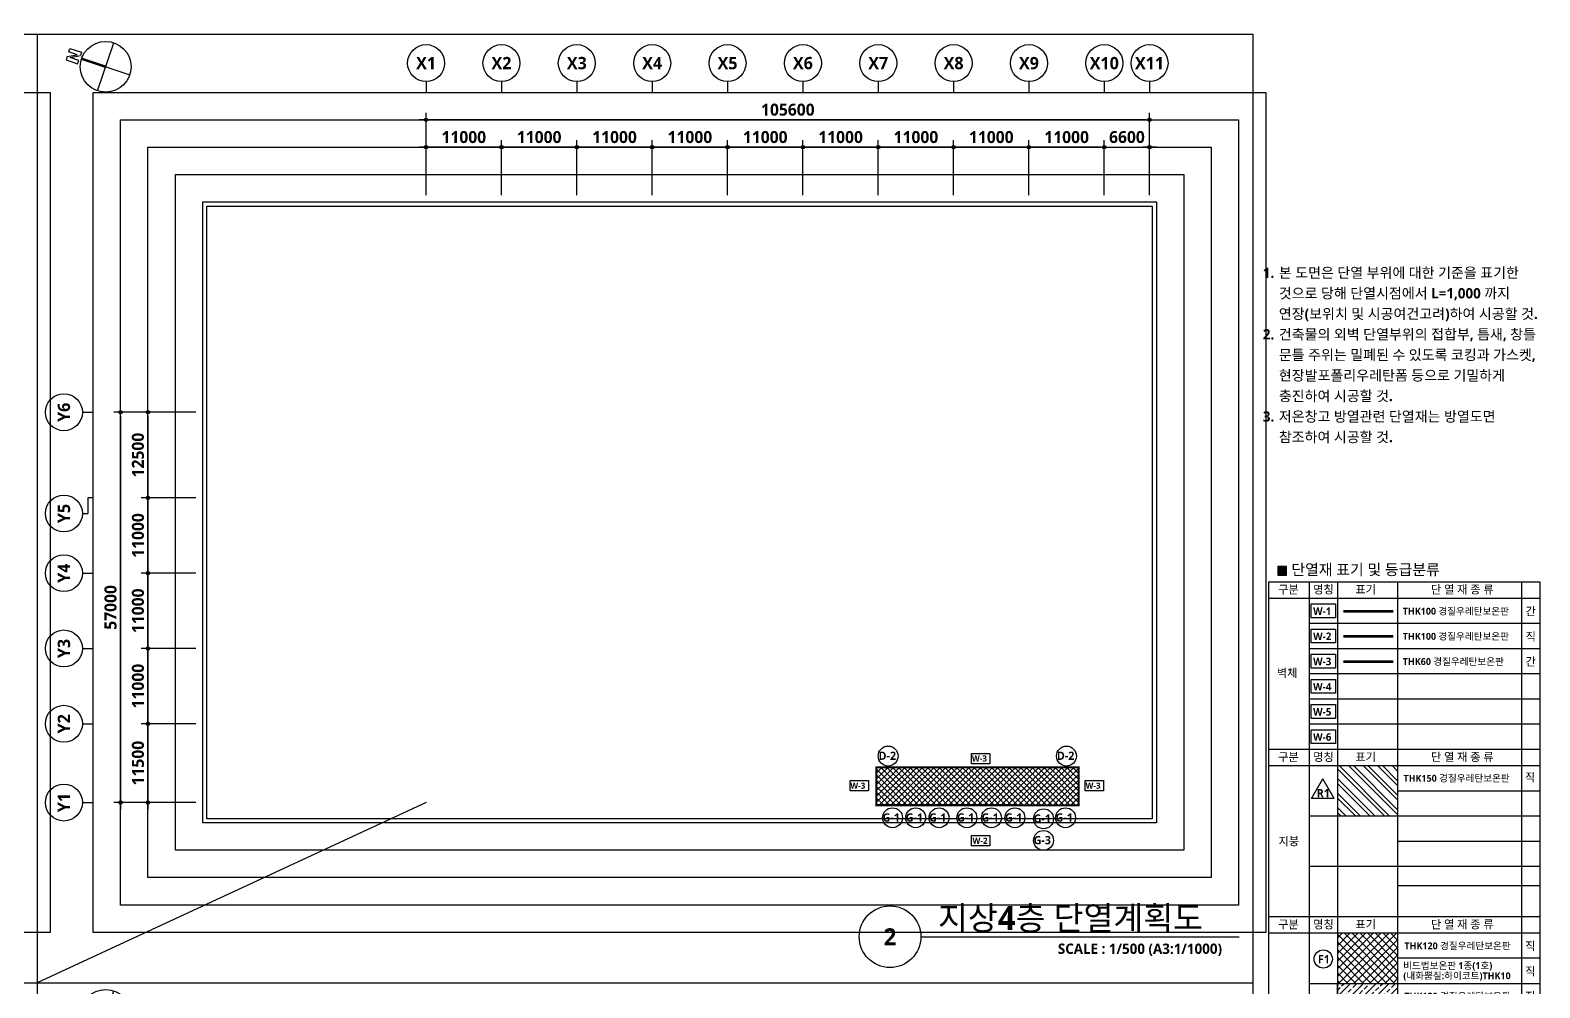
# Model space of a CAD drawing. Header units: millimetres. Extents: x 15454 to 832298, y 124519 to 402165.
# Drawn here: x 611935 to 832298, y 262288 to 402165 of the extents above; entities that cross this region are included whole.
import ezdxf
from ezdxf.enums import TextEntityAlignment as Align

# ---------------------------------------------------------------- set-up
doc = ezdxf.new("R2010")
doc.units = ezdxf.units.MM
doc.header["$LTSCALE"] = 300
doc.header["$MEASUREMENT"] = 0
doc.header["$PDSIZE"] = -5
doc.linetypes.add('HID', pattern=[0.5, 0.25, -0.25])
doc.linetypes.add('지상4층 SITE$0$AZ081', pattern=[3, 2, -1])
doc.layers.get('0').update_dxf_attribs({"linetype": 'CONTINUOUS'})
doc.layers.get('Defpoints').update_dxf_attribs({"color": 161, "linetype": 'CONTINUOUS'})
for name, color, linetype in [('A-ANNO-GRA1', 7, 'CONTINUOUS'), ('A-ANNO-NORT', 7, 'CONTINUOUS'), ('A-ANNO-TEXT1', 7, 'CONTINUOUS'), ('A-ANNO-TEXT2', 3, 'CONTINUOUS'), ('A-ANNO-TITL', 7, 'CONTINUOUS'), ('A-ST-AXIS-BUB', 7, 'CONTINUOUS'), ('A-ST-AXIS-DIM', 7, 'CONTINUOUS'), ('A-TEXT1', 2, 'CONTINUOUS'), ('A-TEXT2', 3, 'CONTINUOUS'), ('AA-XXXX-TXT1', 2, 'CONTINUOUS'), ('BOX', 7, 'CONTINUOUS'), ('COL', 2, 'CONTINUOUS'), ('COR', 4, 'CONTINUOUS'), ('FIN', 5, 'CONTINUOUS'), ('text', 3, 'CONTINUOUS'), ('w-1', 4, 'CONTINUOUS'), ('w-2', 1, 'CONTINUOUS'), ('w-3', 5, 'CONTINUOUS'), ('X-SEC-종$0$A-ST-AXIS-BUB', 7, 'CONTINUOUS')]:
    doc.layers.add(name, color=color, linetype=linetype)
for name, color, linetype, plot in [('Defpoint', 161, 'CONTINUOUS', False), ('G(그리드1)', 185, 'CONTINUOUS', False), ('G(그리드2)', 235, 'CONTINUOUS', False)]:
    doc.layers.add(name, color=color, linetype=linetype, plot=plot)
doc.styles.add('SH_대대리576', font='')
doc.styles.add('SH_진천_나눔', font='')
doc.styles.add('맑은고딕', font='NanumGothicBold.ttf')
doc.styles.add('송현플러스-돋움체', font='NanumGothicBold.ttf')
doc.styles.get('SH_대대리576').set_extended_font_data('NanumGothic', bold=True)
doc.styles.get('SH_진천_나눔').set_extended_font_data('NanumGothic', bold=True)
doc.dimstyles.new('SHP 500', dxfattribs={"dimscale": 500, "dimtxt": 3.5, "dimasz": 1, "dimexe": 2, "dimexo": 2, "dimgap": 1, "dimtad": 1, "dimdec": 0, "dimzin": 0, "dimdsep": 46, "dimtxsty": 'SH_진천_나눔', "dimblk": 'DIMDOT', "dimcen": 0.09, "dimclrd": 256, "dimclre": 256, "dimclrt": 3, "dimadec": 0, "dimazin": 1, "dimtfac": 1, "dimtdec": 0, "dimtix": 1, "dimtmove": 2, "dimatfit": 0, "dimldrblk": 'DIMDOT', "dimfxl": 1, "dimtolj": 1, "dimtzin": 0, "dimlwd": -1, "dimlwe": -1, "dimarcsym": 0})

# ---------------------------------------------------------------- blocks, each defined once
blk = doc.blocks.new('DIMDOT')
at = {"color": 0}
blk.add_line((-2, 0), (2, 0), dxfattribs=at)
for radius in [0.5, 0.25]:
    blk.add_circle((0, 0), radius, dxfattribs=at)
blk = doc.blocks.new('*D6825')
at = {"layer": 'A-ST-AXIS-DIM'}
for p, q in [((636129, 346353), (624129, 346353)), ((625129, 345853), (625129, 289853)), ((636129, 289353), (624129, 289353))]:
    blk.add_line(p, q, dxfattribs=at)
at = {"layer": 'Defpoints', "color": 0}
for p in [(637129, 346353), (625129, 289353), (637129, 289353)]:
    blk.add_point(p, dxfattribs=at)
at = {"layer": 'A-ST-AXIS-DIM', "linetype": 'ByBlock', "xscale": 500, "yscale": 500, "zscale": 500}
for p, rotation in [((625129, 346353), 90), ((625129, 289353), 270)]:
    blk.add_blockref('DIMDOT', p, dxfattribs=dict(at, rotation=rotation))
at = {"layer": 'A-ST-AXIS-DIM', "color": 3, "insert": (623667, 317853), "char_height": 1750, "attachment_point": 5, "rotation": 90, "style": 'SH_진천_나눔'}
blk.add_mtext('\\A1;57000', dxfattribs=at)
blk = doc.blocks.new('*D6826')
at = {"layer": 'A-ST-AXIS-DIM'}
for p, q in [((636129, 300853), (628129, 300853)), ((629129, 300353), (629129, 289853)), ((636129, 289353), (628129, 289353))]:
    blk.add_line(p, q, dxfattribs=at)
at = {"layer": 'Defpoints', "color": 0}
for p in [(637129, 300853), (629129, 289353), (637129, 289353)]:
    blk.add_point(p, dxfattribs=at)
at = {"layer": 'A-ST-AXIS-DIM', "linetype": 'ByBlock', "xscale": 500, "yscale": 500, "zscale": 500}
for p, rotation in [((629129, 300853), 90), ((629129, 289353), 270)]:
    blk.add_blockref('DIMDOT', p, dxfattribs=dict(at, rotation=rotation))
at = {"layer": 'A-ST-AXIS-DIM', "color": 3, "insert": (627667, 295103), "char_height": 1750, "attachment_point": 5, "rotation": 90, "style": 'SH_진천_나눔'}
blk.add_mtext('\\A1;11500', dxfattribs=at)
blk = doc.blocks.new('*D6827')
at = {"layer": 'A-ST-AXIS-DIM'}
for p, q in [((636129, 311853), (628129, 311853)), ((629129, 311353), (629129, 301353)), ((636129, 300853), (628129, 300853))]:
    blk.add_line(p, q, dxfattribs=at)
at = {"layer": 'Defpoints', "color": 0}
for p in [(637129, 311853), (629129, 300853), (637129, 300853)]:
    blk.add_point(p, dxfattribs=at)
at = {"layer": 'A-ST-AXIS-DIM', "linetype": 'ByBlock', "xscale": 500, "yscale": 500, "zscale": 500}
for p, rotation in [((629129, 311853), 90), ((629129, 300853), 270)]:
    blk.add_blockref('DIMDOT', p, dxfattribs=dict(at, rotation=rotation))
at = {"layer": 'A-ST-AXIS-DIM', "color": 3, "insert": (627669, 306353), "char_height": 1750, "attachment_point": 5, "rotation": 90, "style": 'SH_진천_나눔'}
blk.add_mtext('\\A1;11000', dxfattribs=at)
blk = doc.blocks.new('*D6828')
at = {"layer": 'A-ST-AXIS-DIM'}
for p, q in [((636129, 322853), (628129, 322853)), ((629129, 322353), (629129, 312353)), ((636129, 311853), (628129, 311853))]:
    blk.add_line(p, q, dxfattribs=at)
at = {"layer": 'Defpoints', "color": 0}
for p in [(637129, 322853), (629129, 311853), (637129, 311853)]:
    blk.add_point(p, dxfattribs=at)
at = {"layer": 'A-ST-AXIS-DIM', "linetype": 'ByBlock', "xscale": 500, "yscale": 500, "zscale": 500}
for p, rotation in [((629129, 322853), 90), ((629129, 311853), 270)]:
    blk.add_blockref('DIMDOT', p, dxfattribs=dict(at, rotation=rotation))
at = {"layer": 'A-ST-AXIS-DIM', "color": 3, "insert": (627669, 317353), "char_height": 1750, "attachment_point": 5, "rotation": 90, "style": 'SH_진천_나눔'}
blk.add_mtext('\\A1;11000', dxfattribs=at)
blk = doc.blocks.new('*D6829')
at = {"layer": 'A-ST-AXIS-DIM'}
for p, q in [((636129, 333853), (628129, 333853)), ((629129, 333353), (629129, 323353)), ((636129, 322853), (628129, 322853))]:
    blk.add_line(p, q, dxfattribs=at)
at = {"layer": 'Defpoints', "color": 0}
for p in [(637129, 333853), (629129, 322853), (637129, 322853)]:
    blk.add_point(p, dxfattribs=at)
at = {"layer": 'A-ST-AXIS-DIM', "linetype": 'ByBlock', "xscale": 500, "yscale": 500, "zscale": 500}
for p, rotation in [((629129, 333853), 90), ((629129, 322853), 270)]:
    blk.add_blockref('DIMDOT', p, dxfattribs=dict(at, rotation=rotation))
at = {"layer": 'A-ST-AXIS-DIM', "color": 3, "insert": (627669, 328353), "char_height": 1750, "attachment_point": 5, "rotation": 90, "style": 'SH_진천_나눔'}
blk.add_mtext('\\A1;11000', dxfattribs=at)
blk = doc.blocks.new('*D6830')
at = {"layer": 'A-ST-AXIS-DIM'}
for p, q in [((636129, 346353), (628129, 346353)), ((629129, 345853), (629129, 334353)), ((636129, 333853), (628129, 333853))]:
    blk.add_line(p, q, dxfattribs=at)
at = {"layer": 'Defpoints', "color": 0}
for p in [(637129, 346353), (629129, 333853), (637129, 333853)]:
    blk.add_point(p, dxfattribs=at)
at = {"layer": 'A-ST-AXIS-DIM', "linetype": 'ByBlock', "xscale": 500, "yscale": 500, "zscale": 500}
for p, rotation in [((629129, 346353), 90), ((629129, 333853), 270)]:
    blk.add_blockref('DIMDOT', p, dxfattribs=dict(at, rotation=rotation))
at = {"layer": 'A-ST-AXIS-DIM', "color": 3, "insert": (627665, 340103), "char_height": 1750, "attachment_point": 5, "rotation": 90, "style": 'SH_진천_나눔'}
blk.add_mtext('\\A1;12500', dxfattribs=at)
blk = doc.blocks.new('*D6831')
at = {"layer": 'A-ST-AXIS-DIM'}
for p, q in [((669729, 378081), (669729, 390081)), ((775329, 378081), (775329, 390081)), ((774829, 389081), (670229, 389081))]:
    blk.add_line(p, q, dxfattribs=at)
at = {"layer": 'Defpoints', "color": 0}
for p in [(669729, 389081), (669729, 377081), (775329, 377081)]:
    blk.add_point(p, dxfattribs=at)
at = {"layer": 'A-ST-AXIS-DIM', "linetype": 'ByBlock', "xscale": 500, "yscale": 500, "zscale": 500, "rotation": 180}
blk.add_blockref('DIMDOT', (669729, 389081), dxfattribs=at)
at = {"layer": 'A-ST-AXIS-DIM', "linetype": 'ByBlock', "xscale": 500, "yscale": 500, "zscale": 500}
blk.add_blockref('DIMDOT', (775329, 389081), dxfattribs=at)
at = {"layer": 'A-ST-AXIS-DIM', "color": 3, "insert": (722529, 390547), "char_height": 1750, "attachment_point": 5, "style": 'SH_진천_나눔'}
blk.add_mtext('\\A1;105600', dxfattribs=at)
blk = doc.blocks.new('*D6832')
at = {"layer": 'A-ST-AXIS-DIM'}
for p, q in [((669729, 378081), (669729, 386081)), ((680729, 378081), (680729, 386081)), ((680229, 385081), (670229, 385081))]:
    blk.add_line(p, q, dxfattribs=at)
at = {"layer": 'Defpoints', "color": 0}
for p in [(669729, 385081), (669729, 377081), (680729, 377081)]:
    blk.add_point(p, dxfattribs=at)
at = {"layer": 'A-ST-AXIS-DIM', "linetype": 'ByBlock', "xscale": 500, "yscale": 500, "zscale": 500, "rotation": 180}
blk.add_blockref('DIMDOT', (669729, 385081), dxfattribs=at)
at = {"layer": 'A-ST-AXIS-DIM', "linetype": 'ByBlock', "xscale": 500, "yscale": 500, "zscale": 500}
blk.add_blockref('DIMDOT', (680729, 385081), dxfattribs=at)
at = {"layer": 'A-ST-AXIS-DIM', "color": 3, "insert": (675229, 386541), "char_height": 1750, "attachment_point": 5, "style": 'SH_진천_나눔'}
blk.add_mtext('\\A1;11000', dxfattribs=at)
blk = doc.blocks.new('*D6833')
at = {"layer": 'A-ST-AXIS-DIM'}
for p, q in [((680729, 378081), (680729, 386081)), ((691729, 378081), (691729, 386081)), ((691229, 385081), (681229, 385081))]:
    blk.add_line(p, q, dxfattribs=at)
at = {"layer": 'Defpoints', "color": 0}
for p in [(680729, 385081), (680729, 377081), (691729, 377081)]:
    blk.add_point(p, dxfattribs=at)
at = {"layer": 'A-ST-AXIS-DIM', "linetype": 'ByBlock', "xscale": 500, "yscale": 500, "zscale": 500, "rotation": 180}
blk.add_blockref('DIMDOT', (680729, 385081), dxfattribs=at)
at = {"layer": 'A-ST-AXIS-DIM', "linetype": 'ByBlock', "xscale": 500, "yscale": 500, "zscale": 500}
blk.add_blockref('DIMDOT', (691729, 385081), dxfattribs=at)
at = {"layer": 'A-ST-AXIS-DIM', "color": 3, "insert": (686229, 386541), "char_height": 1750, "attachment_point": 5, "style": 'SH_진천_나눔'}
blk.add_mtext('\\A1;11000', dxfattribs=at)
blk = doc.blocks.new('*D6834')
at = {"layer": 'A-ST-AXIS-DIM'}
for p, q in [((691729, 378081), (691729, 386081)), ((702729, 378081), (702729, 386081)), ((702229, 385081), (692229, 385081))]:
    blk.add_line(p, q, dxfattribs=at)
at = {"layer": 'Defpoints', "color": 0}
for p in [(691729, 385081), (691729, 377081), (702729, 377081)]:
    blk.add_point(p, dxfattribs=at)
at = {"layer": 'A-ST-AXIS-DIM', "linetype": 'ByBlock', "xscale": 500, "yscale": 500, "zscale": 500, "rotation": 180}
blk.add_blockref('DIMDOT', (691729, 385081), dxfattribs=at)
at = {"layer": 'A-ST-AXIS-DIM', "linetype": 'ByBlock', "xscale": 500, "yscale": 500, "zscale": 500}
blk.add_blockref('DIMDOT', (702729, 385081), dxfattribs=at)
at = {"layer": 'A-ST-AXIS-DIM', "color": 3, "insert": (697229, 386541), "char_height": 1750, "attachment_point": 5, "style": 'SH_진천_나눔'}
blk.add_mtext('\\A1;11000', dxfattribs=at)
blk = doc.blocks.new('*D6835')
at = {"layer": 'A-ST-AXIS-DIM'}
for p, q in [((702729, 378081), (702729, 386081)), ((713729, 378081), (713729, 386081)), ((713229, 385081), (703229, 385081))]:
    blk.add_line(p, q, dxfattribs=at)
at = {"layer": 'Defpoints', "color": 0}
for p in [(702729, 385081), (702729, 377081), (713729, 377081)]:
    blk.add_point(p, dxfattribs=at)
at = {"layer": 'A-ST-AXIS-DIM', "linetype": 'ByBlock', "xscale": 500, "yscale": 500, "zscale": 500, "rotation": 180}
blk.add_blockref('DIMDOT', (702729, 385081), dxfattribs=at)
at = {"layer": 'A-ST-AXIS-DIM', "linetype": 'ByBlock', "xscale": 500, "yscale": 500, "zscale": 500}
blk.add_blockref('DIMDOT', (713729, 385081), dxfattribs=at)
at = {"layer": 'A-ST-AXIS-DIM', "color": 3, "insert": (708229, 386541), "char_height": 1750, "attachment_point": 5, "style": 'SH_진천_나눔'}
blk.add_mtext('\\A1;11000', dxfattribs=at)
blk = doc.blocks.new('*D6836')
at = {"layer": 'A-ST-AXIS-DIM'}
for p, q in [((713729, 378081), (713729, 386081)), ((724729, 378081), (724729, 386081)), ((724229, 385081), (714229, 385081))]:
    blk.add_line(p, q, dxfattribs=at)
at = {"layer": 'Defpoints', "color": 0}
for p in [(713729, 385081), (713729, 377081), (724729, 377081)]:
    blk.add_point(p, dxfattribs=at)
at = {"layer": 'A-ST-AXIS-DIM', "linetype": 'ByBlock', "xscale": 500, "yscale": 500, "zscale": 500, "rotation": 180}
blk.add_blockref('DIMDOT', (713729, 385081), dxfattribs=at)
at = {"layer": 'A-ST-AXIS-DIM', "linetype": 'ByBlock', "xscale": 500, "yscale": 500, "zscale": 500}
blk.add_blockref('DIMDOT', (724729, 385081), dxfattribs=at)
at = {"layer": 'A-ST-AXIS-DIM', "color": 3, "insert": (719229, 386541), "char_height": 1750, "attachment_point": 5, "style": 'SH_진천_나눔'}
blk.add_mtext('\\A1;11000', dxfattribs=at)
blk = doc.blocks.new('*D6837')
at = {"layer": 'A-ST-AXIS-DIM'}
for p, q in [((724729, 378081), (724729, 386081)), ((735729, 378081), (735729, 386081)), ((735229, 385081), (725229, 385081))]:
    blk.add_line(p, q, dxfattribs=at)
at = {"layer": 'Defpoints', "color": 0}
for p in [(724729, 385081), (724729, 377081), (735729, 377081)]:
    blk.add_point(p, dxfattribs=at)
at = {"layer": 'A-ST-AXIS-DIM', "linetype": 'ByBlock', "xscale": 500, "yscale": 500, "zscale": 500, "rotation": 180}
blk.add_blockref('DIMDOT', (724729, 385081), dxfattribs=at)
at = {"layer": 'A-ST-AXIS-DIM', "linetype": 'ByBlock', "xscale": 500, "yscale": 500, "zscale": 500}
blk.add_blockref('DIMDOT', (735729, 385081), dxfattribs=at)
at = {"layer": 'A-ST-AXIS-DIM', "color": 3, "insert": (730229, 386541), "char_height": 1750, "attachment_point": 5, "style": 'SH_진천_나눔'}
blk.add_mtext('\\A1;11000', dxfattribs=at)
blk = doc.blocks.new('*D6838')
at = {"layer": 'A-ST-AXIS-DIM'}
for p, q in [((735729, 378081), (735729, 386081)), ((746729, 378081), (746729, 386081)), ((746229, 385081), (736229, 385081))]:
    blk.add_line(p, q, dxfattribs=at)
at = {"layer": 'Defpoints', "color": 0}
for p in [(735729, 385081), (735729, 377081), (746729, 377081)]:
    blk.add_point(p, dxfattribs=at)
at = {"layer": 'A-ST-AXIS-DIM', "linetype": 'ByBlock', "xscale": 500, "yscale": 500, "zscale": 500, "rotation": 180}
blk.add_blockref('DIMDOT', (735729, 385081), dxfattribs=at)
at = {"layer": 'A-ST-AXIS-DIM', "linetype": 'ByBlock', "xscale": 500, "yscale": 500, "zscale": 500}
blk.add_blockref('DIMDOT', (746729, 385081), dxfattribs=at)
at = {"layer": 'A-ST-AXIS-DIM', "color": 3, "insert": (741229, 386541), "char_height": 1750, "attachment_point": 5, "style": 'SH_진천_나눔'}
blk.add_mtext('\\A1;11000', dxfattribs=at)
blk = doc.blocks.new('*D6839')
at = {"layer": 'A-ST-AXIS-DIM'}
for p, q in [((746729, 378081), (746729, 386081)), ((757729, 378081), (757729, 386081)), ((757229, 385081), (747229, 385081))]:
    blk.add_line(p, q, dxfattribs=at)
at = {"layer": 'Defpoints', "color": 0}
for p in [(746729, 385081), (746729, 377081), (757729, 377081)]:
    blk.add_point(p, dxfattribs=at)
at = {"layer": 'A-ST-AXIS-DIM', "linetype": 'ByBlock', "xscale": 500, "yscale": 500, "zscale": 500, "rotation": 180}
blk.add_blockref('DIMDOT', (746729, 385081), dxfattribs=at)
at = {"layer": 'A-ST-AXIS-DIM', "linetype": 'ByBlock', "xscale": 500, "yscale": 500, "zscale": 500}
blk.add_blockref('DIMDOT', (757729, 385081), dxfattribs=at)
at = {"layer": 'A-ST-AXIS-DIM', "color": 3, "insert": (752229, 386541), "char_height": 1750, "attachment_point": 5, "style": 'SH_진천_나눔'}
blk.add_mtext('\\A1;11000', dxfattribs=at)
blk = doc.blocks.new('*D6840')
at = {"layer": 'A-ST-AXIS-DIM'}
for p, q in [((757729, 378081), (757729, 386081)), ((768729, 378081), (768729, 386081)), ((768229, 385081), (758229, 385081))]:
    blk.add_line(p, q, dxfattribs=at)
at = {"layer": 'Defpoints', "color": 0}
for p in [(757729, 385081), (757729, 377081), (768729, 377081)]:
    blk.add_point(p, dxfattribs=at)
at = {"layer": 'A-ST-AXIS-DIM', "linetype": 'ByBlock', "xscale": 500, "yscale": 500, "zscale": 500, "rotation": 180}
blk.add_blockref('DIMDOT', (757729, 385081), dxfattribs=at)
at = {"layer": 'A-ST-AXIS-DIM', "linetype": 'ByBlock', "xscale": 500, "yscale": 500, "zscale": 500}
blk.add_blockref('DIMDOT', (768729, 385081), dxfattribs=at)
at = {"layer": 'A-ST-AXIS-DIM', "color": 3, "insert": (763229, 386541), "char_height": 1750, "attachment_point": 5, "style": 'SH_진천_나눔'}
blk.add_mtext('\\A1;11000', dxfattribs=at)
blk = doc.blocks.new('A-ST-AXIS-BUB-1')
at = {"layer": 'A-ST-AXIS-BUB'}
blk.add_line((0, 350), (0, 0), dxfattribs=at)
blk.add_circle((0, 950), 600, dxfattribs=at)
blk = doc.blocks.new('A-ST-AXIS-BUB-2')
at = {"layer": 'X-SEC-종$0$A-ST-AXIS-BUB'}
blk.add_line((1800, 1050, -103000), (1800, 525, -103000), dxfattribs=at)
at = {"layer": 'X-SEC-종$0$A-ST-AXIS-BUB', "elevation": -103000}
blk.add_lwpolyline([(3323, 0), (3323, 525), (1800, 525)], dxfattribs=at)
at = {"layer": 'X-SEC-종$0$A-ST-AXIS-BUB'}
blk.add_circle((1800, 2850, -103000), 1800, dxfattribs=at)
blk = doc.blocks.new('*D6867')
at = {"layer": 'A-ST-AXIS-DIM'}
for p, q in [((768729, 378081), (768729, 386081)), ((775329, 378081), (775329, 386081)), ((768229, 385081), (767729, 385081)), ((768729, 385081), (775329, 385081)), ((775829, 385081), (776329, 385081))]:
    blk.add_line(p, q, dxfattribs=at)
at = {"layer": 'Defpoints', "color": 0}
for p in [(775329, 385081), (768729, 377081), (775329, 377081)]:
    blk.add_point(p, dxfattribs=at)
at = {"layer": 'A-ST-AXIS-DIM', "linetype": 'ByBlock', "xscale": 500, "yscale": 500, "zscale": 500}
blk.add_blockref('DIMDOT', (768729, 385081), dxfattribs=at)
at = {"layer": 'A-ST-AXIS-DIM', "linetype": 'ByBlock', "xscale": 500, "yscale": 500, "zscale": 500, "rotation": 180}
blk.add_blockref('DIMDOT', (775329, 385081), dxfattribs=at)
at = {"layer": 'A-ST-AXIS-DIM', "color": 3, "insert": (772029, 386547), "char_height": 1750, "attachment_point": 5, "style": 'SH_진천_나눔'}
blk.add_mtext('\\A1;6600', dxfattribs=at)
blk = doc.blocks.new('dr-sy-018-D-M')
at = {"layer": 'A-ANNO-NORT'}
for p, q in [((-1, 16.4), (-2.5, 16.4)), ((-2.5, 16.4), (-2.5, 11.4)), ((-1, 16.4), (1, 12.8)), ((-1, 15.09), (1.05, 11.4)), ((-1, 11.4), (-1, 15.09)), ((1, 12.8), (1, 16.4)), ((1, 16.4), (2.5, 16.4)), ((2.5, 16.4), (2.5, 11.4)), ((-2.5, 11.4), (-1, 11.4)), ((2.5, 11.4), (1.05, 11.4)), ((-10.5, 0), (10.5, 0)), ((0, 0), (0, -10.5))]:
    blk.add_line(p, q, dxfattribs=at)
at = {"layer": 'A-ANNO-NORT', "const_width": 1}
blk.add_lwpolyline([(0, 10.5), (0, 0)], dxfattribs=at)
at = {"layer": 'A-ANNO-NORT'}
blk.add_circle((0, 0), 10.5, dxfattribs=at)
blk = doc.blocks.new('*U4373')
at = {"layer": 'A-ANNO-TITL'}
blk.add_line((0, 0), (4647, 0), dxfattribs=at)
blk.add_circle((-450, 0), 450, dxfattribs=at)
at = {"layer": 'AA-XXXX-TXT1', "style": 'SH_진천_나눔'}
blk.add_attdef('DWG.TITLE', (250, 100), '', height=350, dxfattribs=at)
at = {"layer": 'AA-XXXX-TXT1', "color": 7, "style": 'SH_진천_나눔'}
blk.add_attdef('NO1', text='', height=300, dxfattribs=at).set_placement((-450, 0), align=Align.MIDDLE)
at = {"layer": 'AA-XXXX-TXT1', "style": 'SH_진천_나눔'}
blk.add_attdef('SCALE', text='', height=150, dxfattribs=at).set_placement((4397, -100), align=Align.TOP_RIGHT)
blk = doc.blocks.new('지상4층 단열')
at = {"layer": 'FIN', "true_color": 0x1414ff}
h = blk.add_hatch(dxfattribs=at)
h.set_pattern_fill('ANSI37', color=5, scale=4800)
h.set_pattern_definition([(45, (-1157297.6, 327047.9), (-424.26407, 424.26407), []), (135, (-1157297.6, 327047.9), (-424.26407, -424.26407), [])])
h.paths.add_polyline_path([(120216, 5114), (149741, 5114), (149766, 5114), (149766, 10664), (148116, 10664), (148116, 10664), (120216, 10664)])
at = {"layer": 'COL'}
for centre in [(121960, 12300, -206000), (147990, 12300, -206000), (122599, 3291, -103000), (125978, 3291, -103000), (129389, 3291, -103000), (133452, 3291, -103000), (137041, 3291, -103000), (140462, 3291, -103000), (144645, 3135, -103000), (147852, 3291, -103000), (144645, -21, -103000)]:
    blk.add_circle(centre, 1452, dxfattribs=at)
at = {"layer": 'text', "elevation": -103000}
for points in [[(134145, 12695), (136821, 12695), (136821, 11184), (134145, 11184)], [(116411, 8725), (119087, 8725), (119087, 7213), (116411, 7213)], [(150721, 8725), (153397, 8725), (153397, 7213), (150721, 7213)], [(134145, 677), (136821, 677), (136821, -834), (134145, -834)]]:
    blk.add_lwpolyline(points, close=True, dxfattribs=at)
at = {"layer": 'w-2', "linetype": 'HID', "const_width": 300}
blk.add_lwpolyline([(120216, 5114), (149741, 5114), (149766, 5114), (149766, 10664), (148116, 10664), (148116, 10664), (120216, 10664)], close=True, dxfattribs=at)
at = {"layer": 'w-3', "linetype": '지상4층 SITE$0$AZ081', "const_width": 300}
blk.add_lwpolyline([(120241, 5142), (149766, 5117)], dxfattribs=at)
at = {"layer": 'A-ANNO-TEXT2', "style": '송현플러스-돋움체'}
for s, p in [('D-2', (120563, 11743, -206000)), ('D-2', (146593, 11743, -206000)), ('G-1', (121149, 2733, -103000)), ('G-1', (124528, 2733, -103000)), ('G-1', (127939, 2733, -103000)), ('G-1', (132002, 2733, -103000)), ('G-1', (135591, 2733, -103000)), ('G-1', (139012, 2733, -103000)), ('G-1', (143195, 2577, -103000)), ('G-1', (146402, 2733, -103000)), ('G-3', (143195, -578, -103000))]:
    blk.add_text(s, height=1200, dxfattribs=at).set_placement(p)
at = {"layer": 'A-TEXT1', "style": '맑은고딕'}
for s, p in [('W-3', (134192, 11493, -103000)), ('W-3', (116442, 7522, -103000)), ('W-3', (150785, 7522, -103000)), ('W-2', (134283, -525, -103000))]:
    blk.add_text(s, height=900, dxfattribs=at).set_placement(p)
blk = doc.blocks.new('벽체 단열재표기')
at = {"layer": 'BOX'}
h = blk.add_hatch(color=4, dxfattribs=at)
h.dxf.hatch_style = 1
h.paths.add_polyline_path([(1337, 25398), (2615, 25398), (2615, 26675), (1337, 26675)])
at = {"layer": 'BOX', "color": 4}
for p, q in [((0, 24457), (0, 0)), ((0, 24457), (39595, 24457)), ((5920, 24457), (5920, 0)), ((10056, 24457), (10056, 14706)), ((18846, 24457), (18846, 0)), ((36933, 24457), (36933, 0)), ((39595, 24457), (39595, 0)), ((39595, 24457), (39595, 0)), ((39595, 24457), (39595, 0)), ((0, 22060), (39595, 22060)), ((5920, 14706), (39595, 14706)), ((5920, 14706), (39595, 14706)), ((10056, 14706), (10056, 0)), ((5920, 7353), (39595, 7353)), ((18846, 7353), (18846, 0)), ((0, 0), (39595, 0))]:
    blk.add_line(p, q, dxfattribs=at)
at = {"layer": 'BOX'}
for p, q in [((5920, 18383), (39595, 18383)), ((5920, 11030), (39595, 11030)), ((5920, 3677), (39595, 3677))]:
    blk.add_line(p, q, dxfattribs=at)
at = {"layer": 'BOX', "color": 4}
blk.add_lwpolyline([(1337, 25398), (2615, 25398), (2615, 26675), (1337, 26675)], close=True, dxfattribs=at)
at = {"layer": 'text'}
for points in [[(6196, 21205), (9757, 21205), (9757, 19192), (6196, 19192)], [(6196, 17528), (9757, 17528), (9757, 15516), (6196, 15516)], [(6196, 13852), (9757, 13852), (9757, 11839), (6196, 11839)], [(6196, 10175), (9757, 10175), (9757, 8163), (6196, 8163)], [(6196, 6498), (9757, 6498), (9757, 4486), (6196, 4486)], [(6196, 2822), (9757, 2822), (9757, 809), (6196, 809)]]:
    blk.add_lwpolyline(points, close=True, dxfattribs=at)
at = {"layer": 'w-1', "const_width": 399}
blk.add_lwpolyline([(18194, 20133), (10907, 20133)], dxfattribs=at)
at = {"layer": 'w-2', "linetype": '지상4층 SITE$0$AZ081', "const_width": 399}
blk.add_lwpolyline([(18194, 12780), (10907, 12780)], dxfattribs=at)
at = {"layer": 'w-3', "linetype": '지상4층 SITE$0$AZ081', "const_width": 399}
blk.add_lwpolyline([(18194, 16457), (10907, 16457)], dxfattribs=at)
at = {"layer": 'A-TEXT1', "color": 3, "style": '맑은고딕'}
for s, p in [('구분', (2904, 23313)), ('명칭', (8016, 23313)), ('표기', (14172, 23313)), ('단 열 재 종 류', (28279, 23313))]:
    blk.add_text(s, height=1197.9, dxfattribs=at).set_placement(p, align=Align.MIDDLE_CENTER)
at = {"layer": 'A-TEXT1', "style": '맑은고딕'}
for s, p in [('W-1', (6506, 19604)), ('W-2', (6506, 15928)), ('W-3', (6506, 12251)), ('W-4', (6506, 8575)), ('W-5', (6506, 4898)), ('W-6', (6506, 1221))]:
    blk.add_text(s, height=1100, dxfattribs=at).set_placement(p)
at = {"layer": 'A-TEXT1', "color": 3, "style": '맑은고딕'}
for s, height, p in [('THK100 경질우레탄보온판', 1000, (19598, 19647)), ('간', 1198, (37518, 19524)), ('THK100 경질우레탄보온판', 1000, (19598, 15971)), ('직', 1198, (37518, 15847)), ('THK60 경질우레탄보온판', 1000, (19598, 12294)), ('간', 1198, (37518, 12171))]:
    blk.add_text(s, height=height, dxfattribs=at).set_placement(p)
blk.add_text('벽체', height=1197.9, dxfattribs=at).set_placement((1207, 11129), align=Align.MIDDLE_LEFT)
at = {"layer": 'A-TEXT2', "style": '맑은고딕'}
blk.add_text('단열재 표기 및 등급분류', height=1597.2, dxfattribs=at).set_placement((3331, 26224), align=Align.MIDDLE_LEFT)
blk = doc.blocks.new('지붕 단열재 표기')
at = {"true_color": 0xffab8f}
h = blk.add_hatch(dxfattribs=at)
h.set_pattern_fill('ANSI32', color=21, scale=3993, angle=270)
h.set_pattern_definition([(315, (-888545782.4, -266947414.6), (1058.8040165, 1058.8040165), []), (315, (-888545782.4, -266948120.5), (1058.8040165, 1058.8040165), [])])
h.paths.add_polyline_path([(18846, 14706), (10056, 14706), (10056, 22060), (18846, 22060)])
for p, q in [((18846, 22060), (18846, 14706)), ((6274, 17233), (7929, 20098)), ((9583, 17233), (7929, 20098))]:
    blk.add_line(p, q)
blk.add_lwpolyline([(9583, 17233), (6274, 17233)])
at = {"layer": 'BOX', "color": 4}
for p, q in [((0, 24457), (0, 0)), ((0, 24457), (39595, 24457)), ((0, 24457), (0, 0)), ((0, 24457), (0, 0)), ((0, 24457), (0, 0)), ((5920, 24457), (5920, 0)), ((10056, 24457), (10056, 14706)), ((18846, 24457), (18846, 0)), ((36933, 24457), (36933, 0)), ((39595, 24457), (39595, 0)), ((0, 22060), (39595, 22060)), ((18846, 18383), (39595, 18383)), ((5920, 14706), (39595, 14706)), ((5920, 14706), (39595, 14706)), ((10056, 14706), (10056, 0)), ((18846, 14742), (18846, 7389)), ((18846, 14706), (18846, 7353)), ((18846, 11030), (39595, 11030)), ((5920, 7353), (39595, 7353)), ((5920, 7353), (39595, 7353)), ((18846, 4517), (39595, 4517)), ((0, 0), (39595, 0)), ((0, 0), (39595, 0)), ((0, 0), (39595, 0))]:
    blk.add_line(p, q, dxfattribs=at)
at = {"layer": 'A-TEXT1', "color": 3, "style": '맑은고딕'}
for s, p in [('구분', (2904, 23313)), ('명칭', (8016, 23313)), ('표기', (14172, 23313)), ('단 열 재 종 류', (28279, 23313))]:
    blk.add_text(s, height=1197.9, dxfattribs=at).set_placement(p, align=Align.MIDDLE_CENTER)
for s, height, p in [('THK150 경질우레탄보온판', 1000, (19706, 19702)), ('직', 1198, (37419, 19754))]:
    blk.add_text(s, height=height, dxfattribs=at).set_placement(p)
at = {"layer": 'A-TEXT1', "style": '맑은고딕'}
blk.add_text('R1', height=1197.9, dxfattribs=at).set_placement((7029, 17428))
at = {"layer": 'A-TEXT1', "color": 3, "style": '맑은고딕'}
blk.add_text('지붕', height=1197.9, dxfattribs=at).set_placement((2960, 11030), align=Align.MIDDLE)
blk = doc.blocks.new('바닥 단열재 표기')
at = {"layer": 'COR', "true_color": 0x0affff}
h = blk.add_hatch(dxfattribs=at)
h.set_pattern_fill('ANSI33', color=4, scale=5324)
h.set_pattern_definition([(45, (-588136.9, 492696), (-941.1591, 941.1591), []), (45, (-587195.8, 492696), (-941.1591, 941.1591), [665.5, -332.75])])
h.paths.add_polyline_path([(10056, 14706), (18846, 14706), (18846, 7353), (10056, 7353)])
at = {"layer": 'FIN', "true_color": 0x1414ff}
h = blk.add_hatch(dxfattribs=at)
h.set_pattern_fill('ANSI37', color=5, scale=6388.8)
h.set_pattern_definition([(45, (-888585577.4, -266947414.6), (-564.69547546, 564.69547546), []), (135, (-888585577.4, -266947414.6), (-564.69547546, -564.69547546), [])])
h.paths.add_polyline_path([(18846, 14706), (10056, 14706), (10056, 22060), (18846, 22060)])
blk.add_lwpolyline([(10056, 14706), (18846, 14706), (18846, 7353), (10056, 7353)], close=True)
at = {"layer": 'A-TEXT1'}
for centre in [(7986, 18259), (7986, 10905)]:
    blk.add_circle(centre, 1331, dxfattribs=at)
at = {"layer": 'BOX', "color": 4}
for p, q in [((0, 24457), (0, 0)), ((0, 24457), (39595, 24457)), ((0, 24457), (0, 0)), ((0, 24457), (0, 0)), ((0, 24457), (0, 0)), ((5920, 24457), (5920, 0)), ((10056, 24457), (10056, 14706)), ((18846, 24457), (18846, 0)), ((36933, 24457), (36933, 0)), ((39595, 24457), (39595, 0)), ((39595, 24457), (39595, 0)), ((0, 22060), (39595, 22060)), ((39595, 18383), (18846, 18383)), ((5920, 14706), (39595, 14706)), ((5920, 14706), (39595, 14706)), ((10056, 14706), (10056, 0)), ((18846, 14742), (18846, 7389)), ((18846, 14706), (18846, 7353)), ((39595, 11030), (18846, 11030)), ((5920, 7353), (39595, 7353)), ((5920, 7353), (39595, 7353)), ((0, 0), (39595, 0)), ((0, 0), (39595, 0)), ((0, 0), (39595, 0))]:
    blk.add_line(p, q, dxfattribs=at)
at = {"layer": 'BOX'}
blk.add_line((18846, 4517), (39595, 4517), dxfattribs=at)
at = {"layer": 'A-TEXT1', "color": 3, "style": '맑은고딕'}
for s, p in [('구분', (2904, 23313)), ('명칭', (8016, 23313)), ('표기', (14172, 23313)), ('단 열 재 종 류', (28279, 23313))]:
    blk.add_text(s, height=1197.9, dxfattribs=at).set_placement(p, align=Align.MIDDLE_CENTER)
for s, height, p in [('THK120 경질우레탄보온판', 1000, (19845, 19687)), ('직', 1198, (37452, 19552)), ('비드법보온판 1종(1호)', 1000, (19644, 16803)), ('(내화뿜칠:하이코트)THK10', 1000, (19675, 15312)), ('직', 1198, (37452, 15875)), ('THK120 경질우레탄보온판', 1000, (19845, 12334)), ('직', 1198, (37452, 12199))]:
    blk.add_text(s, height=height, dxfattribs=at).set_placement(p)
at = {"layer": 'A-TEXT1', "style": '맑은고딕'}
for s, p in [('F1', (7199, 17639)), ('F2', (7199, 10286))]:
    blk.add_text(s, height=1197.9, dxfattribs=at).set_placement(p)
at = {"layer": 'A-TEXT1', "color": 3, "style": '맑은고딕'}
blk.add_text('바닥', height=1197.9, dxfattribs=at).set_placement((2960, 11030), align=Align.MIDDLE)

msp = doc.modelspace()

# ---------------------------------------------------------------- linework, layer by layer
at = {"layer": 'A-ANNO-GRA1'}
for p, q in [((612954, 401519), (612954, 124519)), ((435454, 263019), (790454, 263019))]:
    msp.add_line(p, q, dxfattribs=at)
at = {"layer": 'Defpoint'}
msp.add_lwpolyline([(435454, 124519), (790454, 124519), (790454, 401519), (435454, 401519)], close=True, dxfattribs=at)
at = {"layer": 'G(그리드1)'}
msp.add_line((669729, 289352.9), (612954, 263019), dxfattribs=at)
for points in [[(443629, 393081.5), (614829, 393081.5), (614829, 270381.5), (443629, 270381.5)], [(621129, 393081.5), (792329, 393081.5), (792329, 270381.5), (621129, 270381.5)], [(625129, 389081.5), (788329, 389081.5), (788329, 274381.5), (625129, 274381.5)], [(629129, 385081.5), (784329, 385081.5), (784329, 278381.5), (629129, 278381.5)], [(633129, 381081.5), (780329, 381081.5), (780329, 282381.5), (633129, 282381.5)], [(637129, 377081.5), (776329, 377081.5), (776329, 286381.5), (637129, 286381.5)]]:
    msp.add_lwpolyline(points, close=True, dxfattribs=at)
at = {"layer": 'G(그리드2)'}
msp.add_lwpolyline([(637729, 376481.5), (775729, 376481.5), (775729, 286981.5), (637729, 286981.5)], close=True, dxfattribs=at)

# ---------------------------------------------------------------- block references
for name, p in [('벽체 단열재표기', (792702.3, 297151.2)), ('지상4층 단열', (615212.6, 283839, 103000)), ('지붕 단열재 표기', (792702.3, 272693.9)), ('바닥 단열재 표기', (792702.3, 248236.5))]:
    msp.add_blockref(name, p)
ref = msp.add_blockref('*U4373', (741949, 269748.6), dxfattribs=dict(xscale=10, yscale=10, zscale=10))
ref.add_attrib('SCALE', 'SCALE : 1/500 (A3:1/1000)', dxfattribs={"layer": 'A-ANNO-TITL', "height": 1500, "style": 'SH_진천_나눔'}).set_placement((785916, 268748.6), align=Align.TOP_RIGHT)
ref.add_attrib('DWG.TITLE', '지상4층 단열계획도', (744449, 270748.6), dxfattribs={"layer": 'A-ANNO-TITL', "height": 3479.08, "style": 'SH_진천_나눔'})
ref.add_attrib('NO1', '2', dxfattribs={"layer": 'A-ANNO-TITL', "color": 7, "height": 2500, "style": 'SH_진천_나눔'}).set_placement((737449, 269748.6), align=Align.MIDDLE)
at = {"layer": 'A-ANNO-NORT', "xscale": 352.8000000000371, "yscale": 352.8000000000371, "zscale": 352.8000000000371, "rotation": 71.5319309375383}
for p in [(622954, 396819), (622954, 258319)]:
    msp.add_blockref('dr-sy-018-D-M', p, dxfattribs=at)
at = {"layer": 'A-ST-AXIS-BUB', "xscale": 4.5, "yscale": 4.5, "zscale": 4.5}
for p in [(669729, 393081.5), (680729, 393081.5), (691729, 393081.5), (702729, 393081.5), (713729, 393081.5), (724729, 393081.5), (735729, 393081.5), (746729, 393081.5), (757729, 393081.5), (768729, 393081.5), (775329, 393081.5)]:
    msp.add_blockref('A-ST-AXIS-BUB-1', p, dxfattribs=at)
at = {"layer": 'A-ST-AXIS-BUB'}
for name, p, xscale, yscale, zscale, rotation in [('A-ST-AXIS-BUB-1', (621129, 346352.9), 4.5, 4.5, 4.5, 90), ('A-ST-AXIS-BUB-2', (621129, 328868.6), 1.5, 1.5, 1.5, 90.00000000000001), ('A-ST-AXIS-BUB-1', (621129, 322852.9), 4.5, 4.5, 4.5, 90), ('A-ST-AXIS-BUB-1', (621129, 311852.9), 4.5, 4.5, 4.5, 90), ('A-ST-AXIS-BUB-1', (621129, 300852.9), 4.5, 4.5, 4.5, 90), ('A-ST-AXIS-BUB-1', (621129, 289352.9), 4.5, 4.5, 4.5, 90)]:
    msp.add_blockref(name, p, dxfattribs=dict(at, xscale=xscale, yscale=yscale, zscale=zscale, rotation=rotation))

# ---------------------------------------------------------------- texts
at = {"layer": 'A-ANNO-TEXT1', "style": 'SH_대대리576'}
for s, p in [('X1', (669729, 397356.5)), ('X2', (680729, 397356.5)), ('X3', (691729, 397356.5)), ('X4', (702729, 397356.5)), ('X5', (713729, 397356.5)), ('X6', (724729, 397356.5)), ('X7', (735729, 397356.5)), ('X8', (746729, 397356.5)), ('X9', (757729, 397356.5)), ('X10', (768729, 397356.5)), ('X11', (775329, 397356.5))]:
    msp.add_text(s, height=1800, dxfattribs=at).set_placement(p, align=Align.MIDDLE_CENTER)
for s, p in [('Y6', (616854, 346352.9)), ('Y5', (616854, 331568.6)), ('Y4', (616854, 322852.9)), ('Y3', (616854, 311852.9)), ('Y2', (616854, 300852.9)), ('Y1', (616854, 289352.9))]:
    msp.add_text(s, height=1800, rotation=90, dxfattribs=at).set_placement(p, align=Align.MIDDLE_CENTER)
at = {"layer": 'A-ANNO-TITL', "style": 'SH_대대리576'}
for s, p in [('1.', (792702.3, 366736.5)), ('2.', (792702.3, 357736.5)), ('3.', (792702.3, 345736.5))]:
    msp.add_text(s, height=1500, dxfattribs=at).set_placement(p, align=Align.MIDDLE_CENTER)
for s, p in [('본 도면은 단열 부위에 대한 기준을 표기한', (794202.3, 366736.5)), ('것으로 당해 단열시점에서 L=1,000 까지', (794202.3, 363736.5)), ('연장(보위치 및 시공여건고려)하여 시공할 것.', (794202.3, 360736.5)), ('건축물의 외벽 단열부위의 접합부, 틈새, 창틀', (794202.3, 357736.5)), ('문틀 주위는 밀폐된 수 있도록 코킹과 가스켓,', (794202.3, 354736.5)), ('현장발포폴리우레탄폼 등으로 기밀하게', (794202.3, 351736.5)), ('충진하여 시공할 것.', (794202.3, 348736.5)), ('저온창고 방열관련 단열재는 방열도면', (794202.3, 345736.5)), ('참조하여 시공할 것.', (794202.3, 342736.5))]:
    msp.add_text(s, height=1500, dxfattribs=at).set_placement(p, align=Align.MIDDLE_LEFT)

# ---------------------------------------------------------------- dimensions: what is measured, and where the dimension line sits
at = {"layer": 'A-ST-AXIS-DIM'}
for base, p1, p2, picture, middle in [((669729, 389081.5), (775329, 377081.5), (669729, 377081.5), '*D6831', (722529, 390547.2)), ((669729, 385081.5), (680729, 377081.5), (669729, 377081.5), '*D6832', (675229, 386541)), ((680729, 385081.5), (691729, 377081.5), (680729, 377081.5), '*D6833', (686229, 386541)), ((691729, 385081.5), (702729, 377081.5), (691729, 377081.5), '*D6834', (697229, 386541)), ((702729, 385081.5), (713729, 377081.5), (702729, 377081.5), '*D6835', (708229, 386541)), ((713729, 385081.5), (724729, 377081.5), (713729, 377081.5), '*D6836', (719229, 386541)), ((724729, 385081.5), (735729, 377081.5), (724729, 377081.5), '*D6837', (730229, 386541)), ((735729, 385081.5), (746729, 377081.5), (735729, 377081.5), '*D6838', (741229, 386541)), ((746729, 385081.5), (757729, 377081.5), (746729, 377081.5), '*D6839', (752229, 386541)), ((757729, 385081.5), (768729, 377081.5), (757729, 377081.5), '*D6840', (763229, 386541))]:
    dim = msp.add_linear_dim(base=base, p1=p1, p2=p2, dimstyle='SHP 500', override={"dimtxsty": 'SH_진천_나눔', "dimldrblk": 'DIMDOT'}, dxfattribs=at)
    dim.commit()
    dim.dimension.update_dxf_attribs({"geometry": picture, "text_midpoint": middle})
for base, p1, p2, angle, picture, middle in [((775329, 385081.5), (768729, 377081.5), (775329, 377081.5), 180, '*D6867', (772029, 386547.2)), ((625129, 289352.9), (637129, 346352.9), (637129, 289352.9), 90, '*D6825', (623667, 317852.9)), ((629129, 333852.9), (637129, 346352.9), (637129, 333852.9), 90, '*D6830', (627664.5, 340102.9)), ((629129, 322852.9), (637129, 333852.9), (637129, 322852.9), 90, '*D6829', (627669.5, 328352.9)), ((629129, 311852.9), (637129, 322852.9), (637129, 311852.9), 90, '*D6828', (627669.5, 317352.9)), ((629129, 300852.9), (637129, 311852.9), (637129, 300852.9), 90, '*D6827', (627669.5, 306352.9)), ((629129, 289352.9), (637129, 300852.9), (637129, 289352.9), 90, '*D6826', (627667, 295102.9))]:
    dim = msp.add_linear_dim(base=base, p1=p1, p2=p2, angle=angle, dimstyle='SHP 500', override={"dimtxsty": 'SH_진천_나눔', "dimldrblk": 'DIMDOT'}, dxfattribs=at)
    dim.commit()
    dim.dimension.update_dxf_attribs({"geometry": picture, "text_midpoint": middle})

doc.saveas('drawing.dxf')
